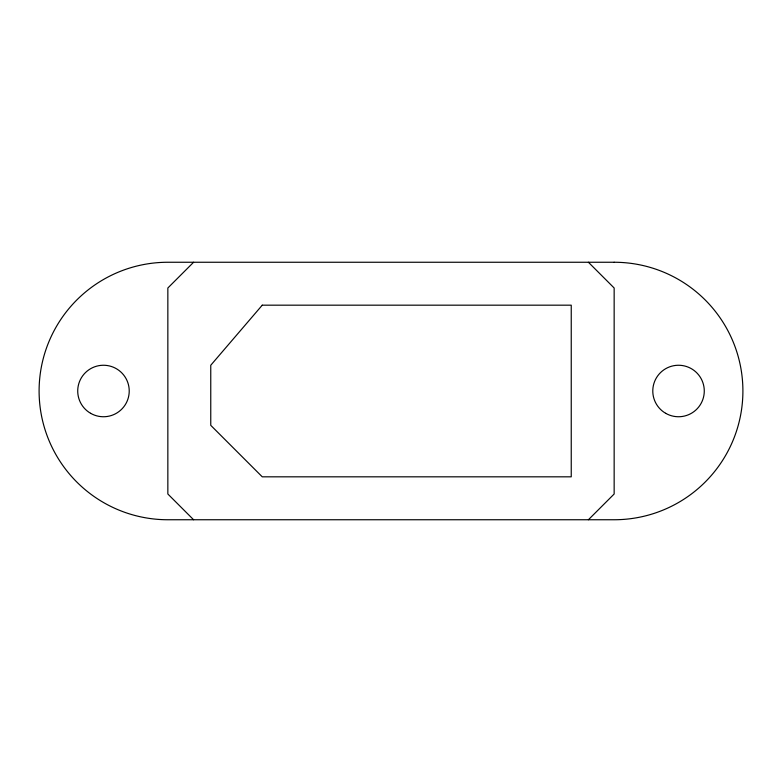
<?xml version="1.0" encoding="UTF-8"?>
<svg xmlns="http://www.w3.org/2000/svg" width="782" height="782" viewBox="0 0 782 782"><rect width="100%" height="100%" fill="white"/><g stroke="black" fill="none" stroke-linecap="round" stroke-linejoin="round"><path stroke-width="1.17" d="M193.594 262.253L167.847 288.001L167.847 493.999L193.594 519.747M588.406 519.747L614.153 493.999L614.153 288.001L588.406 262.253M262.253 305.175L210.759 365.253L210.759 425.33L262.253 476.825L571.241 476.825L571.241 305.175L262.253 305.175M614.153 262.253L167.847 262.253A128.747 128.747 0 0 0 39.1 391A128.747 128.747 0 0 0 167.847 519.747L614.153 519.747A128.747 128.747 0 0 0 742.9 391A128.747 128.747 0 0 0 614.153 262.253M665.658 413.297A25.747 25.747 0 0 0 704.279 391A25.747 25.747 0 0 0 665.658 368.703A25.747 25.747 0 0 0 665.658 413.297M90.595 413.297A25.747 25.747 0 0 0 129.225 391A25.747 25.747 0 0 0 90.595 368.703A25.747 25.747 0 0 0 90.595 413.297"/></g></svg>
